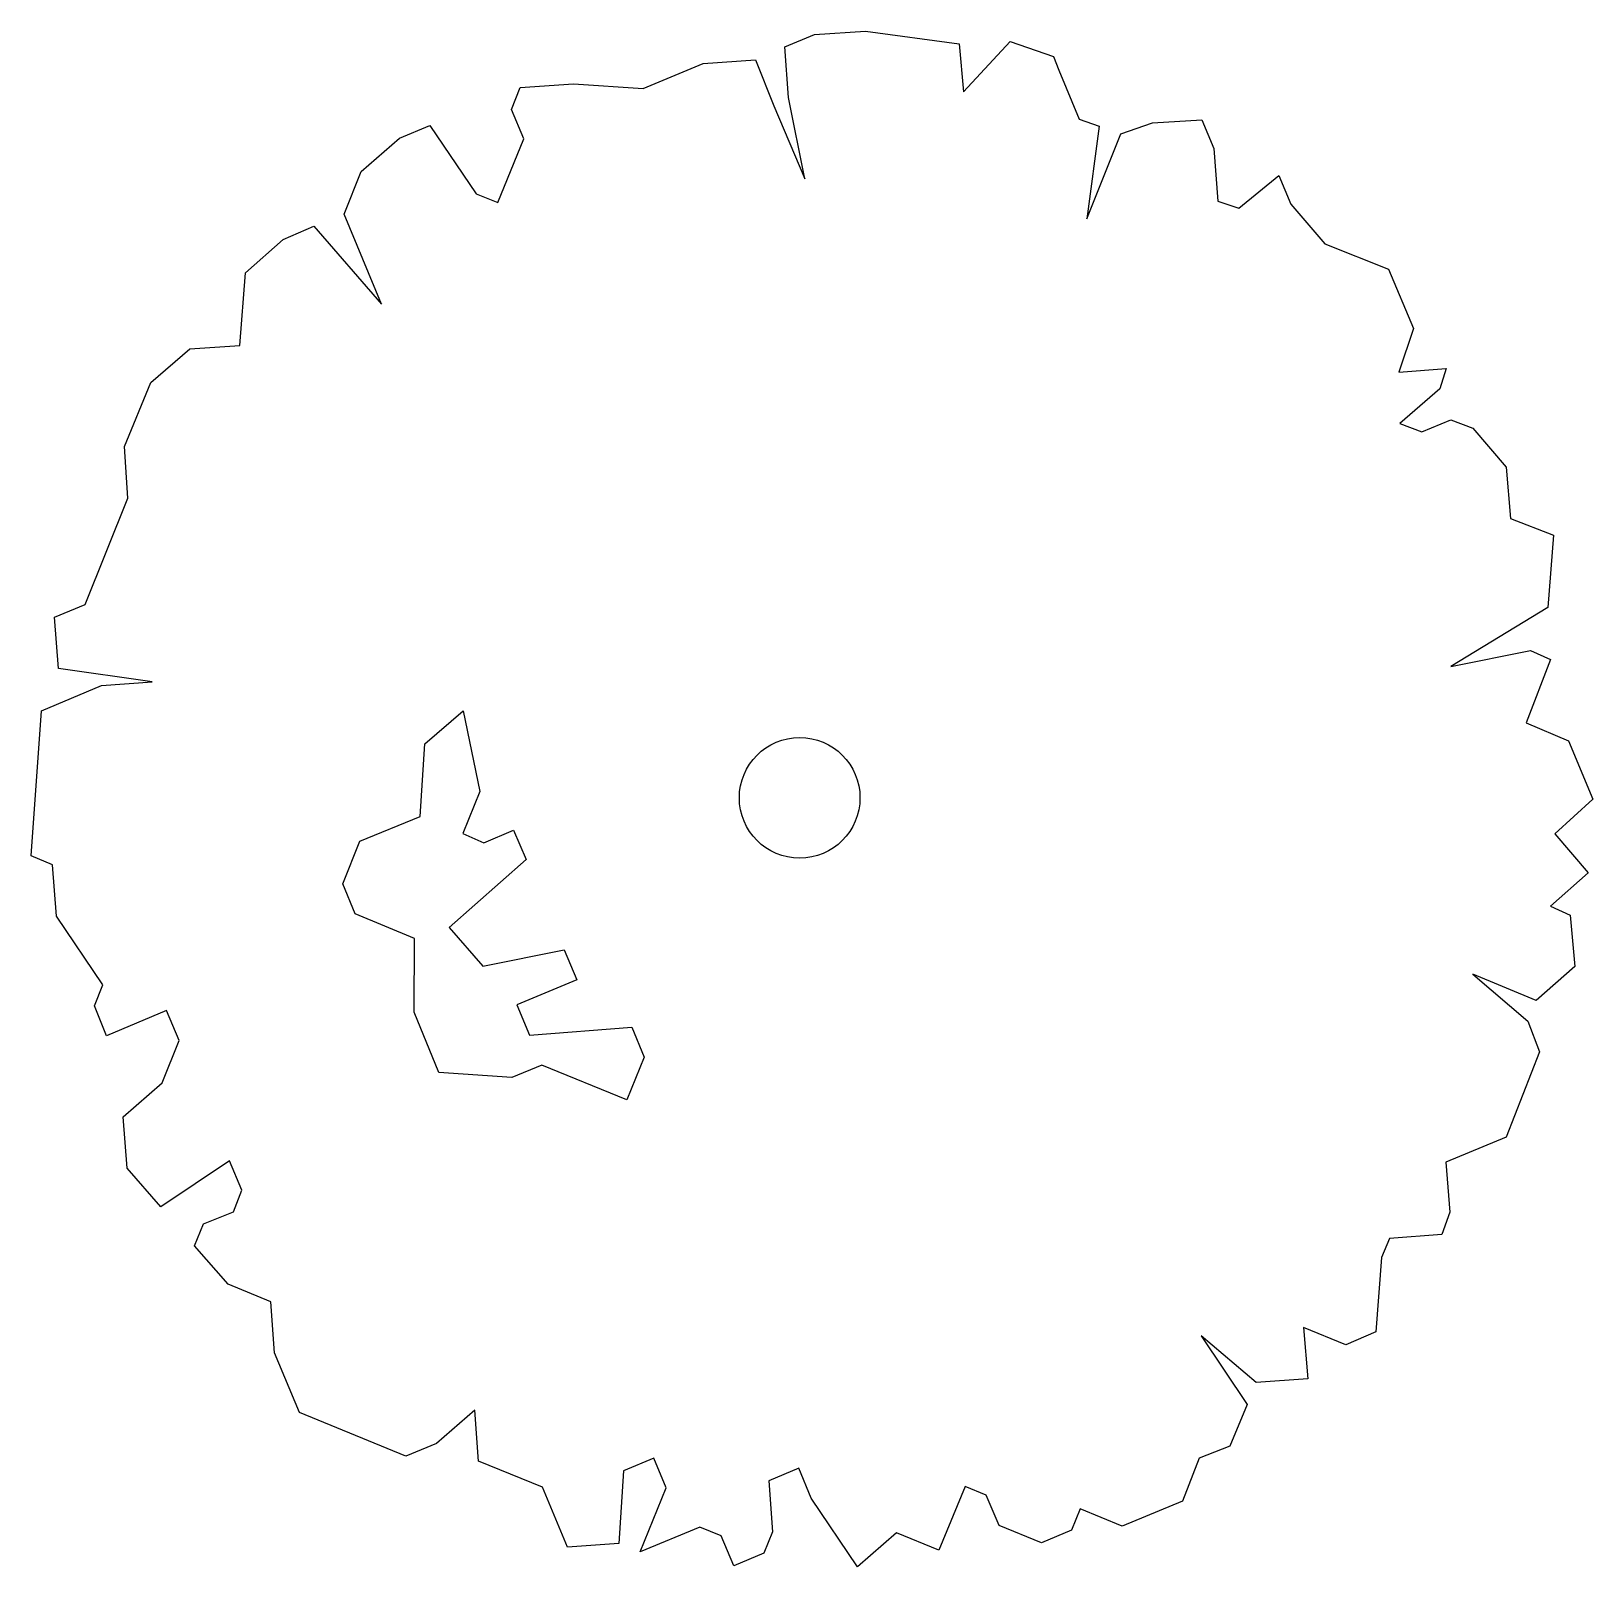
# Model space of a CAD drawing. Header units: inches. Extents: x 1568 to 1801, y 2387 to 2616.
import ezdxf

# ---------------------------------------------------------------- set-up
doc = ezdxf.new("R2010")
doc.units = ezdxf.units.IN
doc.header["$MEASUREMENT"] = 0
doc.layers.add('Exist Trees', color=102, linetype='Continuous')

msp = doc.modelspace()

# ---------------------------------------------------------------- linework, layer by layer
at = {"layer": 'Exist Trees'}
for points in [[(1586.41, 2519.05), (1572.45, 2521), (1571.85, 2528.7), (1576.41, 2530.55), (1582.76, 2546.45), (1582.26, 2554.15), (1586.21, 2563.7), (1592.02, 2568.7), (1599.5, 2569.2), (1600.35, 2580.05), (1605.96, 2585.05), (1610.54, 2587), (1620.6, 2575.4), (1615.04, 2588.8), (1617.59, 2595.2), (1623.32, 2600.15), (1627.83, 2602.06), (1634.73, 2591.85), (1637.96, 2590.55), (1641.86, 2600.05), (1640.01, 2604.41), (1641.31, 2607.71), (1649.25, 2608.26), (1659.66, 2607.56), (1668.59, 2611.31), (1676.4, 2611.86), (1679.17, 2604.98), (1683.8, 2594.06), (1681.33, 2606.2), (1680.81, 2613.79), (1685.24, 2615.6), (1692.83, 2616.11), (1706.82, 2614.25), (1707.45, 2607.04), (1714.43, 2614.59), (1720.89, 2612.33), (1721.66, 2610.3), (1724.7, 2603.01), (1727.67, 2601.96), (1725.85, 2588.09), (1730.94, 2600.81), (1735.63, 2602.44), (1743, 2602.91), (1744.82, 2598.61), (1745.4, 2590.76), (1748.55, 2589.71), (1754.48, 2594.59), (1756.29, 2590.29), (1761.37, 2584.36), (1770.85, 2580.62), (1774.58, 2571.73), (1772.38, 2565.22), (1779.46, 2565.8), (1778.51, 2562.74), (1772.57, 2557.57), (1775.82, 2556.33), (1780.18, 2558.14), (1783.44, 2556.9), (1788.41, 2551.07), (1789.08, 2543.41), (1795.5, 2540.93), (1794.64, 2530.12), (1780.18, 2521.32), (1792.05, 2523.71), (1795.02, 2522.37), (1791.38, 2512.9), (1797.7, 2510.22), (1801.34, 2501.51), (1795.69, 2496.35), (1800.67, 2490.51), (1795.02, 2485.54), (1797.99, 2484.2), (1798.66, 2476.55), (1792.91, 2471.48), (1783.44, 2475.4), (1791.67, 2468.42), (1793.39, 2463.83), (1788.41, 2451.1), (1779.41, 2447.37), (1779.99, 2439.91), (1778.84, 2436.56), (1770.99, 2435.99), (1769.84, 2433.12), (1768.98, 2422.02), (1764.48, 2420.11), (1758.16, 2422.69), (1758.83, 2415.04), (1751.12, 2414.47), (1742.89, 2421.45), (1749.78, 2411.21), (1747.2, 2404.99), (1742.6, 2403.18), (1740.14, 2396.77), (1731.13, 2393.05), (1724.86, 2395.65), (1723.58, 2392.47), (1719.08, 2390.58), (1712.75, 2393.14), (1710.82, 2397.66), (1707.68, 2398.94), (1703.76, 2389.45), (1697.44, 2392.05), (1691.66, 2386.98), (1684.75, 2397.22), (1682.87, 2401.71), (1678.42, 2399.83), (1678.95, 2392.2), (1677.65, 2389.02), (1673.18, 2387.14), (1671.31, 2391.61), (1668.14, 2392.9), (1659.21, 2389.19), (1663.07, 2398.75), (1661.23, 2403.19), (1656.74, 2401.3), (1656.02, 2390.47), (1648.37, 2389.9), (1644.62, 2398.85), (1635.09, 2402.76), (1634.54, 2410.37), (1628.81, 2405.36), (1624.26, 2403.48), (1608.41, 2409.98), (1604.68, 2418.9), (1604.12, 2426.53), (1597.74, 2429.16), (1592.73, 2434.88), (1594.05, 2438.15), (1598.53, 2439.96), (1599.77, 2443.19), (1597.93, 2447.55), (1587.71, 2440.71), (1582.66, 2446.46), (1582.1, 2454.1), (1587.9, 2459.21), (1590.42, 2465.49), (1588.54, 2469.98), (1579.6, 2466.22), (1577.79, 2470.69), (1579.03, 2473.81), (1572.13, 2484.08), (1571.52, 2491.71), (1568.36, 2493.07), (1569.87, 2514.69), (1578.84, 2518.49), (1586.41, 2519.05)], [(1626.38, 2498.93), (1627.09, 2509.77), (1632.81, 2514.68), (1635.31, 2502.68), (1632.75, 2496.38), (1635.9, 2495.01), (1640.33, 2496.89), (1642.21, 2492.52), (1630.7, 2482.37), (1635.76, 2476.62), (1647.88, 2479.06), (1649.75, 2474.54), (1640.81, 2470.84), (1642.68, 2466.32), (1657.96, 2467.51), (1659.8, 2463.03), (1657.21, 2456.68), (1644.55, 2461.84), (1640.06, 2460), (1629.17, 2460.75), (1625.48, 2469.72), (1625.55, 2480.75), (1616.69, 2484.4), (1614.85, 2488.91), (1617.4, 2495.27), (1626.38, 2498.93), (1627.09, 2509.77), (1632.81, 2514.68)]]:
    msp.add_lwpolyline(points, dxfattribs=at)
msp.add_circle((1683.01, 2501.72), 9, dxfattribs=at)

doc.saveas('drawing.dxf')
